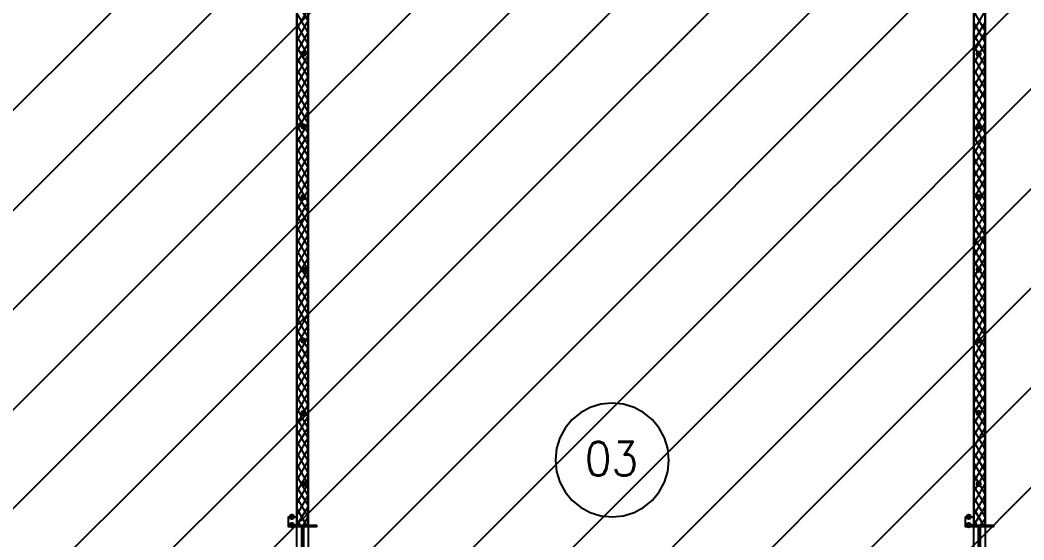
# Model space of a CAD drawing. Header units: millimetres. Extents: x 0 to 420, y 0 to 297.
# Drawn here: x 147.62 to 173.42, y 218.86 to 232.22 of the extents above; entities that cross this region are included whole.
import ezdxf

# ---------------------------------------------------------------- set-up
doc = ezdxf.new("R2010")
doc.units = ezdxf.units.MM
doc.layers.get('0').update_dxf_attribs({"linetype": 'CONTINUOUS'})
doc.styles.get("Standard").update_dxf_attribs({"font": 'STANDARD'})

msp = doc.modelspace()

# ---------------------------------------------------------------- hatches: boundary and pattern name
at = {"true_color": 0x000007}
for points in [[(154.982333, 231.351667), (154.957462, 231.291871), (154.897667, 231.267), (154.837871, 231.291871), (154.813, 231.351667), (154.837871, 231.411462), (154.897667, 231.436333), (154.957462, 231.411463)], [(172.339, 231.351667), (172.314129, 231.291871), (172.254333, 231.267), (172.194538, 231.291871), (172.169667, 231.351667), (172.194537, 231.411462), (172.254333, 231.436333), (172.314129, 231.411463)], [(154.982333, 229.489), (154.957462, 229.429204), (154.897667, 229.404333), (154.837871, 229.429204), (154.813, 229.489), (154.837871, 229.548796), (154.897667, 229.573667), (154.957462, 229.548796)], [(172.339, 229.489), (172.314129, 229.429204), (172.254333, 229.404333), (172.194538, 229.429204), (172.169667, 229.489), (172.194537, 229.548796), (172.254333, 229.573667), (172.314129, 229.548796)], [(154.982333, 227.668667), (154.957462, 227.608871), (154.897667, 227.584), (154.837871, 227.608871), (154.813, 227.668667), (154.837871, 227.728462), (154.897667, 227.753333), (154.957462, 227.728463)], [(172.339, 227.668667), (172.314129, 227.608871), (172.254333, 227.584), (172.194538, 227.608871), (172.169667, 227.668667), (172.194537, 227.728462), (172.254333, 227.753333), (172.314129, 227.728463)], [(154.982333, 225.806), (154.957462, 225.746204), (154.897667, 225.721333), (154.837871, 225.746204), (154.813, 225.806), (154.837871, 225.865796), (154.897667, 225.890667), (154.957462, 225.865796)], [(172.339, 225.806), (172.314129, 225.746204), (172.254333, 225.721333), (172.194538, 225.746204), (172.169667, 225.806), (172.194537, 225.865796), (172.254333, 225.890667), (172.314129, 225.865796)], [(154.982333, 223.985667), (154.957462, 223.925871), (154.897667, 223.901), (154.837871, 223.925871), (154.813, 223.985667), (154.837871, 224.045462), (154.897667, 224.070333), (154.957462, 224.045463)], [(172.339, 223.985667), (172.314129, 223.925871), (172.254333, 223.901), (172.194538, 223.925871), (172.169667, 223.985667), (172.194537, 224.045462), (172.254333, 224.070333), (172.314129, 224.045463)], [(154.982333, 222.123), (154.957462, 222.063204), (154.897667, 222.038333), (154.837871, 222.063204), (154.813, 222.123), (154.837871, 222.182796), (154.897667, 222.207667), (154.957462, 222.182796)], [(172.339, 222.123), (172.314129, 222.063204), (172.254333, 222.038333), (172.194538, 222.063204), (172.169667, 222.123), (172.194537, 222.182796), (172.254333, 222.207667), (172.314129, 222.182796)], [(154.982333, 220.302667), (154.957462, 220.242871), (154.897667, 220.218), (154.837871, 220.242871), (154.813, 220.302667), (154.837871, 220.362462), (154.897667, 220.387333), (154.957462, 220.362463)], [(172.339, 220.302667), (172.314129, 220.242871), (172.254333, 220.218), (172.194538, 220.242871), (172.169667, 220.302667), (172.194537, 220.362462), (172.254333, 220.387333), (172.314129, 220.362463)], [(154.686, 219.456), (154.661129, 219.396204), (154.601333, 219.371333), (154.541538, 219.396204), (154.516667, 219.456), (154.541537, 219.515796), (154.601333, 219.540667), (154.661129, 219.515796)], [(154.686, 219.244333), (154.661129, 219.184537), (154.601333, 219.159667), (154.541538, 219.184537), (154.516667, 219.244333), (154.541537, 219.304129), (154.601333, 219.329), (154.661129, 219.304129)], [(172.085, 219.456), (172.060129, 219.396204), (172.000333, 219.371333), (171.940538, 219.396204), (171.915667, 219.456), (171.940537, 219.515796), (172.000333, 219.540667), (172.060129, 219.515796)], [(172.085, 219.244333), (172.060129, 219.184537), (172.000333, 219.159667), (171.940538, 219.184537), (171.915667, 219.244333), (171.940537, 219.304129), (172.000333, 219.329), (172.060129, 219.304129)]]:
    msp.add_hatch(color=0, dxfattribs=at).paths.add_polyline_path(points, flags=0)

# ---------------------------------------------------------------- linework, layer by layer
at = {"color": 0, "true_color": 0x000002}
for points in [[(119.634001, 202.141666), (154.135668, 236.600999)], [(122.216335, 202.141666), (156.718001, 236.600999)], [(124.756335, 202.141666), (159.258001, 236.600999)], [(127.338668, 202.141666), (161.840334, 236.600999)], [(129.878668, 202.141666), (164.380334, 236.600999)], [(132.461001, 202.141666), (166.962668, 236.600999)], [(135.001001, 202.141666), (169.502668, 236.600999)], [(137.583334, 202.141666), (172.085001, 236.600999)], [(140.165668, 202.141666), (174.625001, 236.600999)], [(142.705668, 202.141666), (177.207334, 236.600999)], [(145.288001, 202.141666), (179.747334, 236.600999)], [(147.828001, 202.141666), (182.329668, 236.600999)], [(150.410334, 202.141666), (184.869668, 236.600999)], [(152.950334, 202.141666), (187.452001, 236.600999)], [(155.532668, 202.141666), (189.992001, 236.600999)]]:
    msp.add_lwpolyline(points, dxfattribs=at)
at = {"color": 0, "true_color": 0x00002b}
for points in [[(154.728333, 202.141667), (154.728333, 236.601), (137.625667, 236.601), (137.625667, 202.141667)], [(155.024667, 236.601), (155.024667, 202.141667), (172.127333, 202.141667), (172.127333, 236.601)], [(189.526333, 236.601), (172.423667, 236.601), (172.423667, 202.141667), (189.526333, 202.141667)]]:
    msp.add_lwpolyline(points, close=True, dxfattribs=at)
at = {"color": 0, "true_color": 0x000007}
for points in [[(155.024667, 219.244333), (155.024667, 235.881333), (154.728333, 235.881333), (154.728333, 219.244333)], [(172.423667, 219.244333), (172.423667, 235.881333), (172.127333, 235.881333), (172.127333, 219.244333)], [(154.728333, 219.244333), (154.516667, 219.244333), (154.516667, 219.456), (154.728333, 219.456), (154.728333, 219.244333), (154.516667, 219.244333), (154.516667, 219.456), (154.728333, 219.456)], [(172.127333, 219.244333), (171.915667, 219.244333), (171.915667, 219.456), (172.127333, 219.456), (172.127333, 219.244333), (171.915667, 219.244333), (171.915667, 219.456), (172.127333, 219.456)], [(155.236333, 218.482333), (154.516667, 218.482333), (154.516667, 218.524667), (154.855333, 218.524667), (154.855333, 219.202), (154.516667, 219.202), (154.516667, 219.244333), (155.236333, 219.244333), (155.236333, 219.202), (154.897667, 219.202), (154.897667, 218.524667), (155.236333, 218.524667)], [(172.635333, 218.482333), (171.915667, 218.482333), (171.915667, 218.524667), (172.254333, 218.524667), (172.254333, 219.202), (171.915667, 219.202), (171.915667, 219.244333), (172.635333, 219.244333), (172.635333, 219.202), (172.296667, 219.202), (172.296667, 218.524667), (172.635333, 218.524667)]]:
    msp.add_lwpolyline(points, close=True, dxfattribs=at)
for points in [[(155.024667, 232.198333), (154.728333, 232.706333)], [(154.728333, 231.986667), (155.024667, 232.494667)], [(155.024667, 231.902), (154.728333, 232.41)], [(172.127333, 231.944333), (172.423667, 232.452333)], [(172.423667, 231.944333), (172.127333, 232.452333)], [(154.728333, 231.690333), (155.024667, 232.198333)], [(155.024667, 231.605667), (154.728333, 232.113667)], [(172.127333, 231.690333), (172.423667, 232.156)], [(172.423667, 231.648), (172.127333, 232.156)], [(154.728333, 231.394), (155.024667, 231.902)], [(155.024667, 231.309333), (154.728333, 231.817333)], [(172.127333, 231.394), (172.423667, 231.902)], [(172.423667, 231.351667), (172.127333, 231.859667)], [(154.728333, 231.097667), (155.024667, 231.605667)], [(155.024667, 231.055333), (154.728333, 231.521)], [(172.127333, 231.097667), (172.423667, 231.605667)], [(172.423667, 231.055333), (172.127333, 231.563333)], [(154.728333, 230.801333), (155.024667, 231.309333)], [(155.024667, 230.759), (154.728333, 231.267)], [(172.127333, 230.801333), (172.423667, 231.309333)], [(172.423667, 230.759), (172.127333, 231.267)], [(154.728333, 230.547333), (155.024667, 231.055333)], [(155.024667, 230.462667), (154.728333, 230.970667)], [(172.127333, 230.505), (172.423667, 231.013)], [(172.423667, 230.462667), (172.127333, 230.970667)], [(154.728333, 230.251), (155.024667, 230.759)], [(155.024667, 230.166333), (154.728333, 230.674333)], [(172.127333, 230.208667), (172.423667, 230.716667)], [(172.423667, 230.208667), (172.127333, 230.674333)], [(154.728333, 229.954667), (155.024667, 230.462667)], [(172.127333, 229.912333), (172.423667, 230.420333)], [(172.423667, 229.912333), (172.127333, 230.420333)], [(155.024667, 229.87), (154.728333, 230.378)], [(154.728333, 229.658333), (155.024667, 230.166333)], [(155.024667, 229.573667), (154.728333, 230.081667)], [(172.127333, 229.658333), (172.423667, 230.124)], [(172.423667, 229.616), (172.127333, 230.124)], [(154.728333, 229.362), (155.024667, 229.87)], [(155.024667, 229.319667), (154.728333, 229.785333)], [(172.127333, 229.362), (172.423667, 229.87)], [(172.423667, 229.319667), (172.127333, 229.827667)], [(154.728333, 229.065667), (155.024667, 229.573667)], [(155.024667, 229.023333), (154.728333, 229.531333)], [(172.127333, 229.065667), (172.423667, 229.573667)], [(172.423667, 229.023333), (172.127333, 229.531333)], [(154.728333, 228.811667), (155.024667, 229.277333)], [(155.024667, 228.727), (154.728333, 229.235)], [(172.127333, 228.769333), (172.423667, 229.277333)], [(172.423667, 228.727), (172.127333, 229.235)], [(154.728333, 228.515333), (155.024667, 229.023333)], [(155.024667, 228.430667), (154.728333, 228.938667)], [(172.127333, 228.473), (172.423667, 228.981)], [(172.423667, 228.430667), (172.127333, 228.938667)], [(154.728333, 228.219), (155.024667, 228.727)], [(155.024667, 228.134333), (154.728333, 228.642333)], [(172.127333, 228.176667), (172.423667, 228.684667)], [(172.423667, 228.176667), (172.127333, 228.684667)], [(154.728333, 227.922667), (155.024667, 228.430667)], [(172.127333, 227.922667), (172.423667, 228.388333)], [(172.423667, 227.880333), (172.127333, 228.388333)], [(155.024667, 227.838), (154.728333, 228.346)], [(154.728333, 227.626333), (155.024667, 228.134333)], [(172.127333, 227.626333), (172.423667, 228.134333)], [(172.423667, 227.584), (172.127333, 228.092)], [(155.024667, 227.541667), (154.728333, 228.049667)], [(154.728333, 227.33), (155.024667, 227.838)], [(172.127333, 227.33), (172.423667, 227.838)], [(155.024667, 227.287667), (154.728333, 227.753333)], [(172.423667, 227.287667), (172.127333, 227.795667)], [(154.728333, 227.033667), (155.024667, 227.541667)], [(155.024667, 226.991333), (154.728333, 227.499333)], [(172.127333, 227.033667), (172.423667, 227.541667)], [(172.423667, 226.991333), (172.127333, 227.499333)], [(154.728333, 226.779667), (155.024667, 227.287667)], [(155.024667, 226.695), (154.728333, 227.203)], [(172.127333, 226.737333), (172.423667, 227.245333)], [(172.423667, 226.695), (172.127333, 227.203)], [(154.728333, 226.483333), (155.024667, 226.991333)], [(155.024667, 226.398667), (154.728333, 226.906667)], [(172.127333, 226.441), (172.423667, 226.949)], [(172.423667, 226.441), (172.127333, 226.906667)], [(154.728333, 226.187), (155.024667, 226.695)], [(155.024667, 226.102333), (154.728333, 226.610333)], [(172.127333, 226.144667), (172.423667, 226.652667)], [(172.423667, 226.144667), (172.127333, 226.652667)], [(154.728333, 225.890667), (155.024667, 226.398667)], [(155.024667, 225.806), (154.728333, 226.314)], [(172.127333, 225.890667), (172.423667, 226.356333)], [(172.423667, 225.848333), (172.127333, 226.356333)], [(154.728333, 225.594333), (155.024667, 226.102333)], [(172.127333, 225.594333), (172.423667, 226.102333)], [(172.423667, 225.552), (172.127333, 226.06)], [(155.024667, 225.552), (154.728333, 226.017667)], [(154.728333, 225.298), (155.024667, 225.806)], [(172.127333, 225.298), (172.423667, 225.806)], [(155.024667, 225.255667), (154.728333, 225.763667)], [(172.423667, 225.255667), (172.127333, 225.763667)], [(154.728333, 225.044), (155.024667, 225.509667)], [(155.024667, 224.959333), (154.728333, 225.467333)], [(154.728333, 224.747667), (155.024667, 225.255667)], [(172.127333, 225.001667), (172.423667, 225.509667)], [(172.423667, 224.959333), (172.127333, 225.467333)], [(155.024667, 224.663), (154.728333, 225.171)], [(172.127333, 224.705333), (172.423667, 225.213333)], [(172.423667, 224.663), (172.127333, 225.171)], [(154.728333, 224.451333), (155.024667, 224.959333)], [(155.024667, 224.366667), (154.728333, 224.874667)], [(172.127333, 224.409), (172.423667, 224.917)], [(172.423667, 224.409), (172.127333, 224.917)], [(154.728333, 224.155), (155.024667, 224.663)], [(155.024667, 224.070333), (154.728333, 224.578333)], [(172.127333, 224.112667), (172.423667, 224.620667)], [(172.423667, 224.112667), (172.127333, 224.620667)], [(154.728333, 223.858667), (155.024667, 224.366667)], [(155.024667, 223.774), (154.728333, 224.282)], [(172.127333, 223.858667), (172.423667, 224.366667)], [(172.423667, 223.816333), (172.127333, 224.324333)], [(154.728333, 223.562333), (155.024667, 224.070333)], [(155.024667, 223.52), (154.728333, 223.985667)], [(172.127333, 223.562333), (172.423667, 224.070333)], [(172.423667, 223.52), (172.127333, 224.028)], [(154.728333, 223.266), (155.024667, 223.774)], [(155.024667, 223.223667), (154.728333, 223.731667)], [(172.127333, 223.266), (172.423667, 223.774)], [(172.423667, 223.223667), (172.127333, 223.731667)], [(154.728333, 223.012), (155.024667, 223.477667)], [(172.127333, 222.969667), (172.423667, 223.477667)], [(155.024667, 222.927333), (154.728333, 223.435333)], [(154.728333, 222.715667), (155.024667, 223.223667)], [(172.423667, 222.927333), (172.127333, 223.435333)], [(155.024667, 222.631), (154.728333, 223.139)], [(172.127333, 222.673333), (172.423667, 223.181333)], [(172.423667, 222.673333), (172.127333, 223.139)], [(154.728333, 222.419333), (155.024667, 222.927333)], [(155.024667, 222.334667), (154.728333, 222.842667)], [(172.127333, 222.377), (172.423667, 222.885)], [(172.423667, 222.377), (172.127333, 222.885)], [(154.728333, 222.123), (155.024667, 222.631)], [(155.024667, 222.038333), (154.728333, 222.546333)], [(172.127333, 222.123), (172.423667, 222.588667)], [(172.423667, 222.080667), (172.127333, 222.588667)], [(154.728333, 221.826667), (155.024667, 222.334667)], [(155.024667, 221.742), (154.728333, 222.25)], [(164.295667, 220.9165), (164.265995, 221.210844), (164.180894, 221.484996), (164.046238, 221.733083), (163.867899, 221.949232), (163.651749, 222.127572), (163.403662, 222.262228), (163.12951, 222.347328), (162.835167, 222.377), (162.540823, 222.347328), (162.266671, 222.262228), (162.018584, 222.127572), (161.802434, 221.949232), (161.624095, 221.733083), (161.489439, 221.484996), (161.404339, 221.210844), (161.374667, 220.9165)], [(172.127333, 221.826667), (172.423667, 222.334667)], [(172.423667, 221.784333), (172.127333, 222.292333)], [(154.728333, 221.530333), (155.024667, 222.038333)], [(155.024667, 221.488), (154.728333, 221.996)], [(172.127333, 221.530333), (172.423667, 222.038333)], [(172.423667, 221.488), (172.127333, 221.996)], [(154.728333, 221.276333), (155.024667, 221.742)], [(155.024667, 221.191667), (154.728333, 221.699667)], [(172.127333, 221.234), (172.423667, 221.742)], [(172.423667, 221.191667), (172.127333, 221.699667)], [(154.728333, 220.98), (155.024667, 221.488)], [(155.024667, 220.895333), (154.728333, 221.403333)], [(172.127333, 220.937667), (172.423667, 221.445667)], [(172.423667, 220.895333), (172.127333, 221.403333)], [(154.728333, 220.683667), (155.024667, 221.191667)], [(172.127333, 220.641333), (172.423667, 221.149333)], [(155.024667, 220.599), (154.728333, 221.107)], [(154.728333, 220.387333), (155.024667, 220.895333)], [(161.374667, 220.9165), (161.404339, 220.622156), (161.489439, 220.348004), (161.624095, 220.099917), (161.802434, 219.883768), (162.018584, 219.705428), (162.266671, 219.570772), (162.540823, 219.485672), (162.835167, 219.456), (163.12951, 219.485672), (163.403662, 219.570772), (163.651749, 219.705428), (163.867899, 219.883768), (164.046238, 220.099917), (164.180894, 220.348004), (164.265995, 220.622156), (164.295667, 220.9165)], [(172.423667, 220.641333), (172.127333, 221.107)], [(155.024667, 220.302667), (154.728333, 220.810667)], [(172.127333, 220.345), (172.423667, 220.853)], [(172.423667, 220.345), (172.127333, 220.853)], [(154.728333, 220.091), (155.024667, 220.599)], [(155.024667, 220.006333), (154.728333, 220.514333)], [(172.127333, 220.091), (172.423667, 220.599)], [(172.423667, 220.048667), (172.127333, 220.556667)], [(154.728333, 219.794667), (155.024667, 220.302667)], [(155.024667, 219.752333), (154.728333, 220.218)], [(172.127333, 219.794667), (172.423667, 220.302667)], [(172.423667, 219.752333), (172.127333, 220.260333)], [(154.728333, 219.498333), (155.024667, 220.006333)], [(155.024667, 219.456), (154.728333, 219.964)], [(172.127333, 219.498333), (172.423667, 220.006333)], [(172.423667, 219.456), (172.127333, 219.964)], [(154.728333, 219.244333), (155.024667, 219.71)], [(154.982333, 219.244333), (154.728333, 219.667667)], [(172.127333, 219.244333), (172.423667, 219.71)], [(172.381333, 219.244333), (172.127333, 219.667667)], [(154.813, 219.244333), (154.728333, 219.371333)], [(154.897667, 219.244333), (155.024667, 219.456)], [(172.212, 219.244333), (172.127333, 219.371333)], [(172.296667, 219.244333), (172.423667, 219.413667)], [(154.516667, 219.202), (154.516667, 219.244333)], [(154.728333, 219.202), (154.728333, 219.244333)], [(154.897667, 218.482333), (154.897667, 219.244333)], [(155.067, 219.202), (155.067, 219.244333)], [(155.236333, 219.202), (155.236333, 219.244333)], [(171.915667, 219.202), (171.915667, 219.244333)], [(172.085, 219.202), (172.085, 219.244333)], [(172.254333, 218.482333), (172.254333, 219.244333)], [(172.466, 219.202), (172.466, 219.244333)], [(172.635333, 219.202), (172.635333, 219.244333)]]:
    msp.add_lwpolyline(points, dxfattribs=at)

# ---------------------------------------------------------------- texts
at = {"color": 0, "true_color": 0x000007, "insert": (162.136667, 221.386363), "char_height": 0.872032, "width": 1.06581688, "attachment_point": 1}
msp.add_mtext('03', dxfattribs=at)

doc.saveas('drawing.dxf')
